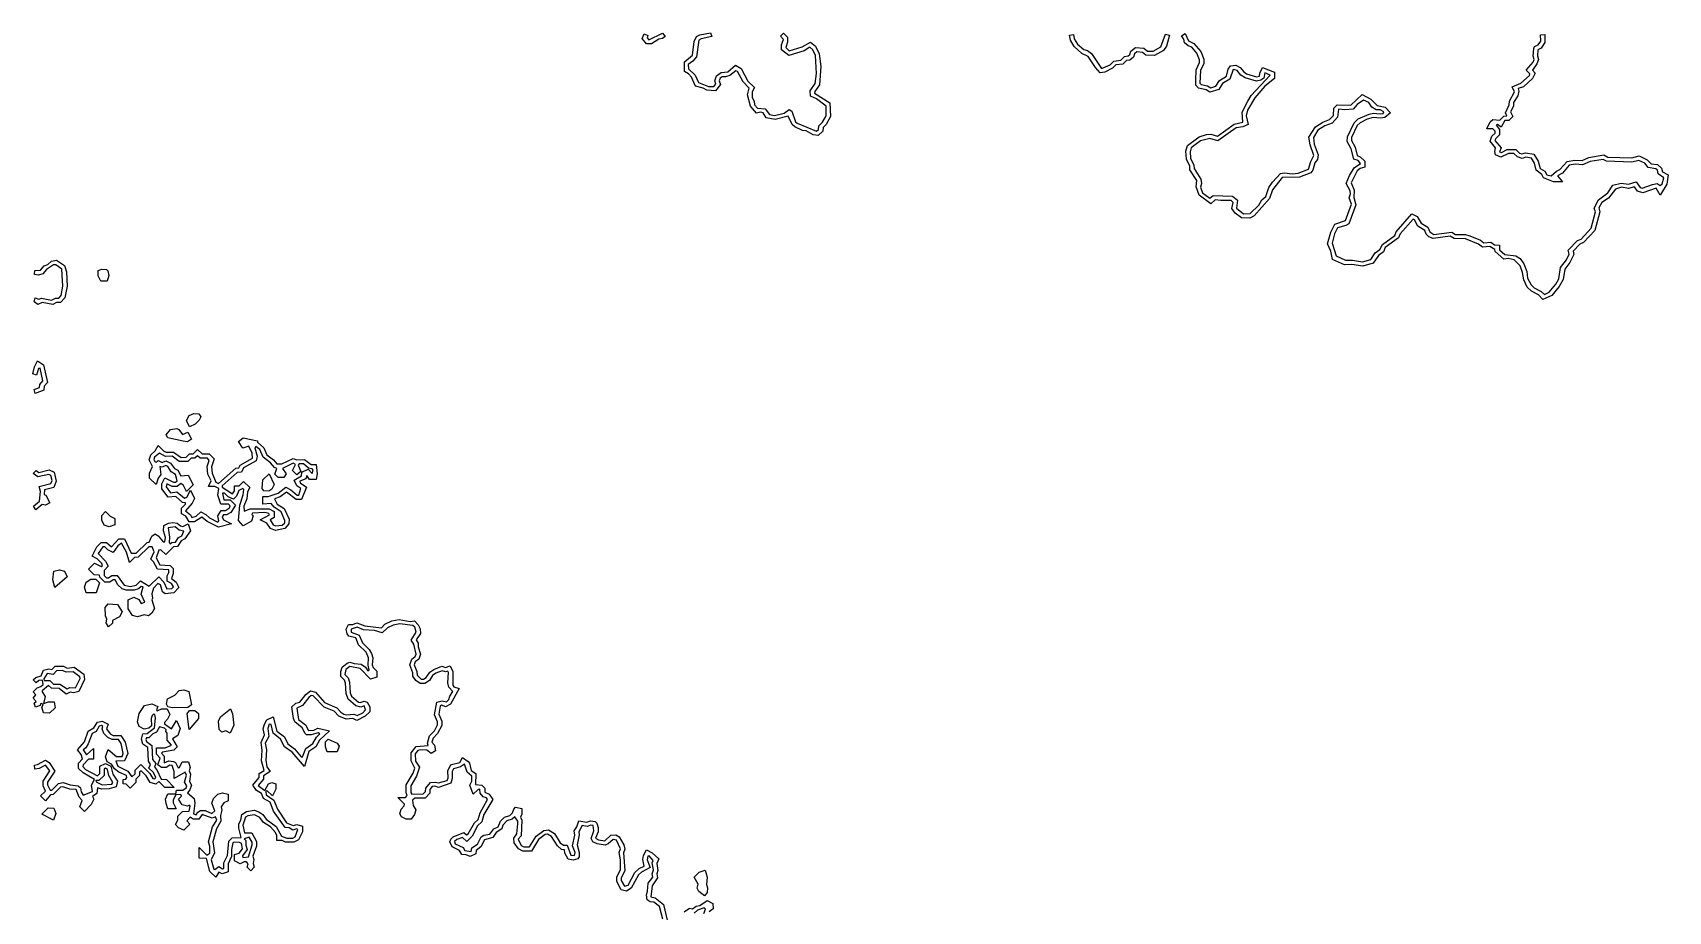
# Model space of a CAD drawing. Header units: metres. Extents: x 0 to 235, y 0 to 254.
# Drawn here: x -0.3 to 234.8, y 128 to 254.3 of the extents above; entities that cross this region are included whole.
import ezdxf

# ---------------------------------------------------------------- set-up
doc = ezdxf.new("R2010")
doc.units = ezdxf.units.M
doc.layers.add('contour_grooves', color=7, linetype='Continuous')

msp = doc.modelspace()

# ---------------------------------------------------------------- linework, layer by layer
at = {"layer": 'contour_grooves'}
for points in [[(87.31, 253.44), (87.58, 254.11), (88.13, 253.89), (88.02, 253.54), (88.26, 253.28), (90.26, 254.24), (90.62, 253.76), (90.22, 253.46), (89.69, 253.37), (88.67, 252.68), (87.92, 252.68), (87.31, 253.44)], [(93.38, 250.09), (94.56, 251.06), (94.78, 253.04), (95.12, 253.73), (95.6, 253.97), (97.13, 254.28), (97.32, 253.72), (95.81, 253.4), (95.47, 253.2), (95.12, 250.82), (94.6, 250.19), (93.94, 249.72), (93.95, 249.11), (94.94, 248.18), (95.39, 247.14), (96.87, 246.56), (97.63, 246.54), (97.89, 246.91), (97.75, 247.38), (97.99, 248.08), (98.66, 248.58), (99.63, 248.68), (100.75, 249.63), (101.53, 249.12), (102.51, 247.33), (103.44, 246.42), (103.11, 245.76), (103.11, 244.96), (103.4, 244.42), (103.46, 243.93), (103.91, 243.45), (105.01, 243.33), (105.6, 242.54), (106.33, 242.39), (107.73, 242.72), (108.44, 243.23), (108.81, 242.99), (109.37, 241.49), (109.59, 241.28), (112.38, 240.15), (112.68, 240.38), (112.7, 240.89), (113.24, 241.43), (113.76, 242.33), (113.78, 243.71), (112.37, 244.79), (111.53, 245.16), (111.47, 245.93), (112.18, 246.98), (112.38, 248.44), (112.21, 251), (111.85, 251.84), (111.4, 252.2), (110.59, 251.7), (108.39, 250.99), (107.36, 251.82), (107.36, 252.54), (107.61, 253.32), (107.19, 253.79), (107.61, 254.21), (108.21, 253.62), (108.21, 252.91), (107.96, 252.17), (108.45, 251.68), (110.3, 252.23), (111.53, 252.92), (112.21, 252.37), (112.77, 251.23), (112.98, 249.44), (112.79, 246.77), (112.11, 245.82), (112.1, 245.61), (114.27, 244.18), (114.37, 242.23), (113.77, 241.11), (113.32, 240.65), (113.3, 240.12), (112.59, 239.52), (111.89, 239.6), (110.89, 240.17), (110.38, 240.22), (109.27, 240.77), (108.88, 241.09), (108.3, 242.3), (106.41, 241.79), (105.16, 242.05), (104.71, 242.77), (104.34, 242.87), (103.73, 242.72), (102.87, 243.7), (102.46, 245.35), (102.67, 246.32), (101.85, 247.23), (101.03, 248.73), (100.79, 248.81), (99.91, 248.13), (99.29, 247.93), (98.83, 247.95), (98.52, 247.73), (98.4, 247.38), (98.57, 246.83), (97.84, 245.95), (96.59, 246), (96.09, 246.31), (94.98, 246.62), (94.41, 247.88), (93.98, 248.37), (93.38, 248.73), (93.38, 250.09)], [(148.73, 253.95), (149.32, 254.05), (149.43, 253.42), (149.89, 252.66), (150.78, 251.88), (151.31, 251.73), (151.92, 251.28), (153.35, 249.15), (154.56, 249.66), (155.11, 250.21), (156.11, 250.34), (156.64, 250.85), (157.18, 250.94), (157.4, 251.14), (157.53, 251.63), (158.22, 252.14), (159.44, 252.05), (159.96, 251.65), (160.76, 251.64), (161.87, 252.25), (162.55, 254.08), (163.12, 253.92), (162.66, 252.36), (162.23, 251.72), (160.95, 251.03), (159.72, 251.06), (159.21, 251.46), (158.39, 251.52), (158.06, 251.27), (157.93, 250.77), (157.41, 250.36), (156.91, 250.27), (156.41, 249.77), (155.41, 249.65), (154.92, 249.17), (153.82, 248.62), (153.15, 248.51), (152.45, 249.26), (151.44, 250.88), (150.53, 251.31), (149.41, 252.29), (148.86, 253.21), (148.73, 253.95)], [(164.84, 253.83), (165.34, 254.17), (165.83, 253.13), (166.61, 252.74), (167.62, 251.59), (168.02, 250.5), (168.02, 249.86), (167.56, 248.85), (167.49, 247.05), (167.66, 246.82), (168.58, 246.66), (169.07, 246.37), (169.79, 246.6), (170.3, 247.4), (171.32, 248.03), (171.54, 249.02), (171.88, 249.53), (172.62, 249.63), (173.28, 249.26), (173.77, 248.64), (174.18, 248.39), (175.61, 247.95), (176.05, 248.06), (176.07, 248.47), (176.47, 249.26), (178.2, 248.59), (178.2, 247.72), (176.83, 246.58), (175.36, 244.92), (174.33, 243.14), (174.13, 242.35), (174.43, 241.11), (173.66, 240.73), (172.71, 240.59), (170.04, 238.75), (168.93, 239.08), (167.58, 238.74), (166.23, 237.74), (166.07, 237.17), (166.13, 236.26), (166.62, 235.24), (166.65, 234.74), (167.61, 233.23), (167.7, 232.6), (167.58, 232.09), (167.85, 231.27), (168.92, 230.51), (169.38, 230.88), (172.15, 230.79), (172.86, 230.22), (172.76, 229.04), (173.73, 228.24), (174.71, 228.31), (175.94, 229.51), (176.39, 230.27), (176.94, 230.74), (177.38, 232.01), (177.91, 232.8), (179.05, 234.05), (179.66, 234.16), (180.75, 234.01), (181.61, 234.08), (183.1, 234.69), (183.42, 235.77), (183.87, 236.64), (183.31, 238.16), (183.13, 239.29), (184.09, 240.76), (185.13, 241.43), (186.1, 241.79), (186.66, 242.4), (186.71, 243.43), (187.19, 243.91), (189.19, 243.85), (190.81, 245.41), (192.07, 244.75), (192.98, 243.8), (194.1, 243.57), (194.89, 242.78), (194.07, 242.11), (193.45, 241.99), (192.37, 242.1), (191.53, 241.87), (190.53, 241.34), (190.09, 240.93), (189.29, 239.2), (189.27, 238.79), (189.79, 237.82), (190.09, 236.64), (190.53, 236.45), (191.18, 235.8), (191.18, 234.93), (190.51, 234.76), (190.09, 234.45), (189.21, 232.72), (189.65, 231.67), (189.6, 230.61), (189.88, 229.53), (188.89, 226.82), (188.46, 226.55), (187.26, 226.23), (186.83, 225.37), (186.48, 224.03), (187.07, 222.19), (188.39, 221.56), (189.39, 221.57), (190.84, 221.34), (192.03, 221.68), (192.69, 222.65), (193.36, 223.12), (193.74, 223.86), (195.49, 225.15), (195.71, 225.65), (197.94, 228.23), (198.72, 227.87), (199.26, 226.89), (200.24, 226.32), (200.54, 225.64), (201.11, 225.29), (203.7, 225.63), (204.22, 225.29), (205.67, 225.29), (206.26, 225.1), (207.82, 224.44), (208.28, 224.09), (209.3, 224.18), (209.83, 223.77), (210.52, 223.76), (210.54, 223.07), (211.29, 222.38), (212.89, 222.21), (213.49, 221.81), (214.06, 221.05), (214.45, 219.97), (214.57, 219.01), (215.08, 218.02), (215.5, 217.59), (216.51, 217.1), (216.99, 216.65), (217.69, 217), (218.63, 218.13), (219.07, 218.92), (219.33, 220.51), (220.16, 221.61), (220.57, 222.44), (220.4, 223.03), (221.76, 224.39), (222.29, 224.62), (223.7, 226.17), (224.32, 228.53), (224.15, 229.08), (224.75, 230.27), (226.1, 231.27), (226.84, 232.38), (228.01, 232.67), (229.08, 232.51), (230.18, 232.85), (230.77, 232.05), (231.07, 231.94), (232.54, 232.47), (233.19, 232.6), (233.65, 232.34), (233.91, 232.56), (234.16, 233.4), (233.36, 233.98), (233.25, 234.53), (233.02, 234.7), (231.93, 234.91), (231.43, 235.51), (230.58, 235.93), (229.58, 235.66), (225.94, 235.81), (225.42, 236.06), (223.58, 235.78), (222.46, 235.3), (221.47, 235.38), (220.56, 235.22), (219.58, 234.11), (218.87, 233.7), (219.6, 232.83), (218.29, 232.83), (216.87, 233.42), (216.62, 233.91), (215.8, 234.51), (215.55, 235.55), (215.14, 236.23), (214.31, 236.37), (213.79, 236.21), (213.12, 236.43), (212.6, 236.9), (211.84, 236.9), (210.71, 236.37), (209.97, 236.74), (209.85, 237.2), (209.97, 237.72), (209.19, 238.68), (209.46, 239.4), (209.91, 239.86), (209.92, 240.11), (209.57, 240.46), (208.72, 240.47), (209.21, 241.45), (209.59, 241.83), (210.58, 241.7), (211.15, 242.29), (211.6, 242.35), (211.42, 242.76), (211.95, 243.91), (211.96, 244.42), (212.7, 245.78), (212.37, 246.5), (213.6, 247.02), (214.85, 248.13), (214.9, 248.38), (214.38, 248.91), (215.38, 250.07), (215.51, 250.45), (215.39, 250.92), (215.49, 252.03), (215.58, 252.32), (216.1, 252.54), (216.46, 253.07), (216.44, 253.97), (217.04, 254.03), (217.07, 252.88), (216.55, 252.07), (216.07, 251.81), (216, 250.98), (216.14, 250.42), (215.93, 249.79), (215.29, 248.92), (215.68, 248.46), (215.29, 247.69), (213.97, 246.48), (213.24, 246.24), (213.34, 245.89), (213.17, 245.22), (212.57, 244.25), (212.56, 243.73), (212.1, 242.9), (212.48, 242.25), (211.87, 241.65), (211.29, 241.64), (210.8, 240.7), (210.23, 241.07), (210.04, 240.98), (210.52, 240.38), (210.52, 239.62), (209.99, 239.08), (209.88, 238.78), (210.78, 237.75), (210.52, 237.15), (210.82, 237.04), (211.66, 237.5), (212.89, 237.5), (213.43, 236.97), (213.75, 236.85), (214.28, 237.01), (215.47, 236.81), (216.1, 235.8), (216.38, 234.78), (217.07, 234.37), (217.35, 233.85), (217.96, 233.72), (218.71, 234.4), (219.2, 234.61), (220.28, 235.79), (221.39, 235.98), (222.44, 235.91), (223.36, 236.34), (225.54, 236.71), (226.09, 236.41), (229.54, 236.28), (230.61, 236.59), (231.77, 236.01), (232.32, 235.41), (233.23, 235.33), (233.83, 234.81), (233.95, 234.29), (234.8, 233.83), (234.6, 232.5), (233.64, 230.93), (233.05, 231.95), (231.12, 231.28), (230.39, 231.52), (229.94, 232.11), (229.06, 231.89), (228.07, 232.06), (227.19, 231.81), (226.2, 230.52), (225.23, 229.88), (224.83, 229.09), (224.96, 228.55), (224.24, 225.85), (222.61, 224.1), (222.09, 223.87), (221.13, 222.9), (221.24, 222.42), (220.65, 221.25), (219.91, 220.31), (219.69, 218.8), (219.13, 217.79), (218.05, 216.5), (216.79, 215.95), (216.16, 216.58), (215.13, 217.11), (214.54, 217.7), (214.02, 218.76), (213.86, 219.82), (213.51, 220.78), (212.67, 221.64), (211.78, 221.8), (211.16, 221.72), (209.93, 222.82), (209.87, 223.12), (209.14, 223.54), (208.1, 223.45), (207.53, 223.9), (205.64, 224.67), (204.03, 224.69), (203.47, 225.03), (201, 224.69), (200.38, 224.95), (200, 225.34), (199.82, 225.86), (198.8, 226.47), (198.34, 227.36), (198.12, 227.48), (196.24, 225.36), (196, 224.81), (194.13, 223.4), (193.89, 222.78), (193.16, 222.24), (192.38, 221.17), (190.91, 220.73), (189.3, 220.97), (188.27, 220.93), (186.55, 221.7), (186.3, 222.86), (185.84, 223.95), (186.28, 225.61), (186.85, 226.77), (188.42, 227.27), (189.26, 229.62), (188.92, 230.56), (189.11, 231.1), (189.06, 231.54), (188.51, 232.59), (188.98, 233.77), (189.64, 234.86), (190.56, 235.49), (190.21, 235.91), (189.62, 236.12), (189.23, 237.61), (188.64, 238.66), (188.7, 239.3), (189.63, 241.34), (190.21, 241.88), (191.82, 242.58), (192.41, 242.73), (193.41, 242.6), (193.82, 242.69), (193.9, 242.92), (193.39, 243.18), (192.83, 243.18), (192.19, 243.6), (191.74, 244.23), (190.98, 244.57), (190.08, 243.94), (189.5, 243.29), (188.29, 243.18), (187.42, 243.29), (187.27, 242.16), (186.49, 241.27), (185.44, 240.91), (184.44, 240.26), (183.79, 239.23), (183.9, 238.26), (184.5, 236.73), (184.37, 236.05), (184, 235.6), (183.72, 234.51), (183.43, 234.15), (181.81, 233.5), (179.28, 233.47), (177.92, 231.7), (177.46, 230.43), (175.3, 227.98), (174.66, 227.64), (173.44, 227.67), (172.56, 228.32), (172.06, 229.01), (172.26, 229.87), (171.97, 230.16), (170.49, 230.14), (169.66, 230.28), (169.03, 229.69), (167.35, 230.92), (166.95, 232.12), (167.03, 233.03), (166.05, 234.57), (166.02, 235.1), (165.55, 236.12), (165.47, 237.25), (165.68, 238.05), (167.35, 239.3), (168.43, 239.66), (169.03, 239.69), (170.03, 239.41), (172.41, 241.14), (173.66, 241.41), (173.53, 242.87), (174.38, 244.45), (174.86, 245.27), (177.57, 248.18), (176.81, 248.52), (176.67, 247.73), (176.23, 247.44), (175.6, 247.33), (173.97, 247.81), (173.38, 248.17), (172.82, 248.83), (172.28, 248.98), (171.76, 247.59), (170.75, 246.96), (170.22, 246.13), (168.93, 245.73), (168.39, 246.07), (167.3, 246.31), (166.89, 246.76), (166.88, 247.39), (166.95, 248.96), (167.42, 249.99), (167.42, 250.37), (167.05, 251.35), (166.3, 252.2), (165.79, 252.38), (165.26, 252.82), (165.15, 253.37), (164.84, 253.83)], [(-0.06, 215.59), (0.07, 216.17), (0.58, 215.97), (0.98, 216.14), (2.44, 215.83), (2.97, 216.12), (3.45, 216.14), (3.8, 216.51), (4.05, 217.85), (3.9, 220.29), (3.03, 220.93), (2.7, 220.89), (1.72, 220.26), (1.19, 219.63), (0.53, 219.45), (-0.04, 219.53), (0.04, 220.12), (0.83, 220.16), (1.35, 220.76), (1.89, 220.98), (2.4, 221.44), (3.12, 221.6), (4.3, 220.82), (4.57, 219.93), (4.67, 217.86), (4.35, 216.18), (3.69, 215.52), (3.14, 215.52), (2.61, 215.21), (1.08, 215.5), (0.45, 215.2), (-0.06, 215.59)], [(9.12, 219.32), (9.12, 220.1), (9.63, 220.3), (10.32, 220.26), (10.52, 220.03), (10.66, 219.37), (10.4, 218.58), (9.49, 218.58), (9.12, 219.32)], [(-0.28, 205.23), (-0.03, 206.25), (0.39, 207.1), (1.26, 206.52), (1.85, 204.02), (1.34, 203.49), (1.32, 202.91), (0.07, 202.43), (-0.07, 203.01), (0.67, 203.27), (0.72, 203.73), (1.19, 204.23), (0.79, 206.06), (0.54, 206.03), (0.28, 205.04), (-0.28, 205.23)], [(21.81, 198.52), (22.18, 199.26), (22.86, 199.53), (23.57, 199.49), (23.89, 199.06), (23.66, 198.59), (23.08, 198.02), (22.26, 197.61), (21.81, 198.52)], [(16.47, 192.89), (16.71, 193.59), (17.33, 194.15), (17.73, 194.95), (18.52, 194.17), (18.88, 194), (19.95, 193.97), (21.04, 193.22), (21.77, 193.24), (22.27, 193.73), (22.8, 193.75), (23.41, 194.36), (24.05, 193.74), (25.07, 193.73), (25.78, 193.01), (25.43, 191.86), (25.5, 190.96), (26.03, 189.69), (26.41, 189.5), (28.89, 191.69), (29.32, 191.71), (29.55, 192.11), (31.29, 193.12), (31.27, 193.86), (30.76, 194.85), (29.93, 194.57), (29.29, 195.53), (29.98, 196.05), (32.01, 195.61), (32.01, 195.4), (32.92, 194.59), (33.35, 193.58), (34.33, 192.89), (34.78, 192.3), (35.54, 192.29), (37.15, 193.07), (37.7, 192.89), (38.76, 192.93), (39.76, 192.21), (40.46, 192.2), (40.61, 190.85), (40.46, 190.07), (39.52, 190.07), (39.12, 190.65), (38.99, 190.16), (38.12, 189.79), (38.18, 189.55), (39.07, 188.95), (38.37, 187.2), (37.58, 187.16), (36.17, 188.22), (35.26, 187.56), (34.45, 187.25), (34.83, 186.52), (35.84, 185.89), (36.57, 184.33), (36.54, 183.67), (35.97, 182.99), (34.59, 182.74), (33.91, 183), (33.38, 183.78), (32.42, 184.26), (33.74, 184.95), (33.67, 185.16), (33.06, 185.32), (31.29, 185.21), (31.23, 185.04), (31.39, 184.85), (31.14, 184.08), (29.95, 183.38), (29.3, 184.16), (29.48, 186.37), (29.98, 187.84), (30.07, 188.62), (29.92, 188.75), (29.35, 188.49), (29.01, 187.65), (28.56, 187.21), (27.82, 187.58), (27.29, 188.1), (27, 188.09), (27.2, 187.15), (28.12, 187.11), (28.87, 186.36), (28.17, 185.29), (27.56, 184.98), (27.15, 184.96), (26.97, 184.7), (27.15, 184.26), (28.27, 183.7), (26.42, 183.19), (24.78, 184), (24.04, 184.63), (22.98, 183.96), (22.21, 183.96), (21.73, 184.76), (21.08, 185.1), (21.08, 185.92), (21.68, 186.52), (21.68, 186.71), (21.25, 186.76), (20.3, 187.61), (19.18, 187.53), (18.28, 188.72), (18.28, 189.43), (18.7, 190.27), (19.93, 189.66), (20.23, 189.67), (20.46, 189.88), (20.25, 190.77), (19.63, 191.17), (19.14, 191.92), (18.83, 192.06), (18.32, 191.82), (17.99, 191.92), (18.12, 190.79), (17.75, 190.23), (17.44, 189.31), (16.5, 190.25), (16.5, 190.95), (16.95, 191.91), (16.47, 192.89)], [(18.89, 196.48), (19.51, 197.24), (20.43, 197.38), (20.74, 197.22), (21.23, 196.54), (22.02, 196.88), (22.53, 195.87), (21.97, 195.49), (21.33, 195.55), (19.15, 196.06), (18.89, 196.48)], [(17.3, 192.59), (17.49, 192.52), (17.76, 192.77), (18.33, 192.51), (18.83, 192.74), (19.52, 192.4), (20.09, 191.62), (20.57, 191.37), (20.99, 190.57), (22.07, 190.67), (22.76, 189.3), (21.81, 188.34), (21.39, 189.17), (21, 189.46), (20.48, 189.05), (19.78, 189.05), (19, 189.41), (18.88, 189.02), (19.5, 188.15), (20.43, 188.28), (21.55, 187.36), (21.89, 187.49), (22.4, 188.5), (22.99, 187.32), (22.64, 186.63), (21.68, 185.55), (22.39, 184.95), (22.6, 184.58), (23.23, 184.76), (23.86, 185.39), (24.61, 185.02), (25.11, 184.53), (26.33, 183.94), (26.45, 184.09), (26.32, 184.84), (26.82, 185.58), (27.42, 185.59), (28.01, 185.98), (28.1, 186.26), (27.87, 186.5), (26.76, 186.51), (26.33, 187.8), (26.49, 188.75), (25.88, 189.05), (24.97, 189.05), (25.35, 189.87), (24.9, 190.81), (24.8, 191.94), (25.1, 192.79), (24.84, 193.1), (23.8, 193.13), (23.4, 193.45), (23.03, 193.13), (22.51, 193.11), (22.01, 192.62), (20.75, 192.62), (19.76, 193.39), (18.79, 193.37), (17.92, 193.83), (17.23, 193.26), (17.13, 192.94), (17.3, 192.59)], [(26.95, 189.16), (26.97, 188.94), (28.44, 187.98), (28.71, 188.4), (28.71, 189.15), (29.41, 189.16), (30.03, 189.78), (30.91, 188.9), (30.59, 188.27), (30.49, 187.25), (30.08, 186.24), (30.09, 185.52), (30.98, 185.84), (33.69, 185.83), (34.4, 185.47), (34.4, 184.59), (33.85, 184.23), (34.28, 183.52), (34.63, 183.38), (35.57, 183.48), (35.93, 183.81), (35.96, 184.18), (35.45, 185.4), (34.4, 186.08), (34.01, 186.62), (32.79, 186.51), (32.79, 187.62), (33.55, 187.62), (34.98, 188.1), (36.12, 188.94), (36.83, 188.58), (37.73, 187.79), (37.95, 187.79), (38.25, 188.74), (37.69, 189.15), (37.28, 189.97), (38.34, 190.59), (38.38, 191.1), (39.29, 191.52), (39.89, 190.91), (40.01, 191.38), (39.9, 191.59), (39.36, 191.66), (38.63, 192.31), (38, 192.31), (37.89, 192.12), (38.27, 191.21), (37.67, 190.71), (37.05, 191.33), (37.47, 192.21), (37.15, 192.42), (35.64, 191.65), (36.16, 190.88), (35.79, 190.33), (35, 190.33), (34.5, 190.82), (34.79, 191.64), (34.46, 191.76), (33.87, 192.44), (32.83, 193.26), (32.35, 194.37), (31.77, 194.79), (31.65, 194.61), (32, 193.43), (31.82, 192.73), (30.03, 191.71), (29.71, 191.09), (29.12, 191.07), (26.95, 189.16)], [(-0.21, 190.92), (0.21, 191.35), (0.61, 191.06), (2.06, 191.46), (2.78, 191.1), (3.1, 189.83), (2.74, 188.91), (1.41, 188.59), (1.37, 187.89), (1.61, 187.82), (2.18, 186.68), (1.56, 186.36), (1.09, 186.44), (0.17, 185.71), (-0.17, 186.21), (0.71, 186.95), (0.83, 188.34), (0.66, 189.04), (2.3, 189.46), (2.49, 189.93), (2.32, 190.63), (2.05, 190.79), (0.45, 190.45), (-0.21, 190.92)], [(32.68, 188.74), (32.81, 190.01), (33.68, 190.88), (34.44, 189.35), (34.08, 188.64), (33.67, 188.37), (32.93, 188.43), (32.68, 188.74)], [(7.72, 177.14), (8.59, 178.01), (9.54, 177.54), (9.77, 177.68), (9.67, 177.98), (8.99, 178.67), (8.25, 179.04), (8.92, 180.37), (9.55, 181), (10.3, 181), (11.06, 180.37), (12.09, 181.51), (12.91, 181.51), (13.85, 179.44), (14.6, 179.48), (16.16, 181), (16.45, 181.05), (16.82, 181.92), (17.31, 182.25), (17.75, 181.95), (18.48, 181.09), (18.69, 181.1), (18.79, 181.69), (18.53, 182.69), (18.54, 183.43), (19.25, 183.79), (19.85, 183.89), (20.5, 183.78), (20.97, 183.37), (21.3, 183.31), (22.06, 183.67), (22.39, 182.69), (21.6, 181.5), (21.07, 181.22), (20.52, 180.4), (19.95, 180.38), (18.83, 179.26), (18.15, 179.94), (17.85, 179.87), (17.45, 178.78), (17.98, 177.8), (19.49, 177.67), (19.9, 177.26), (19.9, 176.56), (19.65, 175.84), (20.35, 175.28), (20.73, 174.53), (19.98, 173.78), (18.77, 173.63), (18.39, 173.92), (18.07, 174.93), (17.71, 175.08), (17.06, 174.42), (16.85, 173.6), (16.94, 173), (16.83, 172.76), (17.24, 171.5), (16.85, 170.82), (16.35, 170.44), (15.73, 170.62), (14.8, 170.33), (14.07, 170.51), (13.44, 171.45), (13.44, 172.74), (14.25, 173.15), (14.99, 172.78), (15.29, 172.24), (15.84, 172.42), (15.29, 173.58), (15.57, 174.61), (15.3, 174.69), (14.92, 174.33), (14.32, 174.13), (13.16, 174.13), (12.56, 174.33), (11.97, 174.92), (11.56, 175.63), (11.28, 175.64), (10.78, 175.31), (10.06, 175.31), (9.37, 176), (9.32, 176.3), (8.53, 176.33), (7.72, 177.14)], [(9.63, 184.19), (9.63, 184.9), (10.18, 185.45), (10.86, 184.77), (11.5, 184.45), (11.5, 183.54), (10.69, 183.27), (9.97, 183.51), (9.63, 184.19)], [(19.32, 181.01), (19.46, 180.79), (19.73, 181), (20.22, 181.04), (20.66, 181.7), (21.16, 181.96), (21.44, 182.63), (20.76, 182.79), (20.17, 183.23), (19.19, 183.09), (19.39, 181.74), (19.32, 181.01)], [(9.12, 179.43), (10.17, 178.33), (10.55, 177.59), (9.97, 176.97), (9.98, 176.26), (10.31, 175.92), (10.61, 175.92), (11.11, 176.25), (11.86, 176.25), (12.87, 174.87), (13.75, 174.65), (14.59, 174.86), (15.21, 175.47), (16.46, 174.7), (17.82, 176.04), (18.57, 175.28), (18.97, 174.35), (19.71, 174.39), (19.95, 174.62), (19.68, 175.1), (19.04, 175.43), (19.04, 176.19), (19.29, 176.69), (19.26, 177.05), (17.67, 177.18), (17.08, 178.21), (16.69, 178.61), (17.15, 179.66), (16.87, 180.39), (16.39, 180.38), (14.89, 178.87), (14.36, 178.85), (13.61, 178.11), (13.2, 179.6), (12.48, 180.91), (11.94, 180.51), (11.3, 179.55), (10.51, 179.95), (10.06, 180.38), (9.79, 180.38), (9.12, 179.43)], [(2.62, 175.61), (2.75, 176.86), (3.56, 177.06), (4.28, 176.89), (4.69, 176.06), (2.89, 174.52), (2.62, 175.61)], [(7.15, 174.59), (7.38, 175.29), (8.05, 175.74), (8.78, 175.74), (9.33, 175.19), (8.86, 173.78), (7.42, 173.78), (7.15, 174.59)], [(10.14, 171.64), (10.54, 172.18), (11.88, 172.07), (12.56, 171.05), (12.2, 170.33), (11.16, 169.79), (11.2, 169.42), (10.63, 168.85), (10.27, 169.45), (10.37, 169.98), (10.19, 170.45), (10.14, 171.64)], [(-0.21, 158.6), (0.18, 159.08), (-0.21, 159.53), (0.35, 160.09), (0.89, 160.28), (1.23, 160.58), (1.14, 161.22), (0.58, 161.14), (0.21, 160.81), (-0.21, 161.23), (0.17, 161.61), (0.91, 161.84), (1.29, 162.63), (2.04, 162.81), (2.46, 162.74), (2.95, 163.21), (4.12, 163.2), (4.67, 162.93), (5.68, 163.06), (7.06, 162.07), (7.18, 161.31), (6.34, 159.58), (5.6, 159.4), (5.12, 159.5), (4.52, 159.21), (3.52, 160.02), (2.42, 160.04), (1.98, 160.42), (1.08, 159.69), (1.06, 159.51), (1.52, 158.86), (1.28, 157.86), (1.97, 158.1), (2.8, 158.1), (2.95, 157.22), (2.14, 156.48), (1.28, 156.5), (1.03, 157.33), (1.2, 157.67), (1.02, 157.87), (0.83, 157.81), (0.81, 157.58), (0.11, 157.32), (-0.09, 157.91), (0.2, 158.15), (-0.21, 158.6)], [(1.32, 161.41), (1.36, 161.17), (2.16, 161.15), (2.69, 160.65), (3.63, 160.64), (4.67, 159.97), (5.06, 160.15), (5.85, 160.09), (6.55, 161.42), (6.48, 161.68), (5.53, 162.39), (4.51, 162.33), (4.01, 162.57), (3.15, 162.54), (2.64, 162.04), (1.81, 162.14), (1.32, 161.41)], [(18.95, 157.75), (19.07, 158.5), (20.15, 159.05), (20.76, 159.74), (21.42, 159.8), (22.14, 159.56), (22.55, 157.67), (22.01, 157.26), (19.82, 157.24), (19.14, 157.36), (18.95, 157.75)], [(21.92, 156.35), (22.24, 156.82), (23.01, 156.82), (23.54, 156.42), (23.54, 155.67), (22.2, 154.12), (21.92, 156.35)], [(26.42, 155.32), (26.73, 155.94), (28.14, 157.07), (28.41, 156.34), (28.64, 154.72), (28.1, 153.59), (27.46, 153.9), (26.9, 153.72), (26.53, 154.09), (26.42, 155.32)], [(41.78, 152.32), (42.17, 152.71), (43.47, 152.17), (43.77, 151.73), (43.48, 150.88), (42.03, 150.88), (41.78, 151.64), (41.78, 152.32)], [(9.24, 146.76), (8.79, 146.79), (8.82, 146.6), (9.72, 146.15), (11.1, 146.27), (11.24, 146.48), (10.66, 147.52), (10.46, 148.38), (10.2, 148.53), (9.97, 148.39), (9.97, 147.49), (9.24, 146.76)], [(1.02, 141.93), (1.92, 142.83), (2.76, 142.82), (3.03, 142.02), (2.72, 141.08), (1.02, 141.93)], [(29.87, 135.95), (29.94, 135.7), (30.74, 135.8), (31.26, 137.54), (31.25, 137.91), (30.84, 138.65), (30.13, 138.38), (30.33, 138.13), (30.33, 137.49), (30.53, 136.88), (29.87, 135.95)], [(94.8, 132.89), (95.53, 133.62), (96.37, 133.9), (96.67, 132.88), (96.58, 131.85), (96.7, 131.35), (96.67, 130.7), (96.27, 130.22), (95.45, 130.81), (95.2, 131.3), (95.36, 131.88), (94.8, 132.89)]]:
    msp.add_lwpolyline(points, close=True, dxfattribs=at)
for points in [[(90.27, 126.83), (89.81, 128.65), (89.01, 129.31), (88.48, 129.33), (88.04, 129.63), (87.92, 130.33), (88.1, 130.87), (88.16, 132), (88.86, 132.9), (88.77, 133.37), (88.94, 133.92), (88.76, 134.92), (88.9, 135.3), (88.34, 135.94), (88.13, 135.89), (88.03, 135.39), (88.45, 134.28), (87.2, 133.6), (86.81, 133.22), (85.75, 131.29), (85.04, 130.88), (84.29, 131.07), (83.69, 132.27), (83.69, 132.94), (84.2, 133.93), (84.2, 135.39), (84.02, 136.43), (84.18, 136.95), (83.63, 138.21), (83.14, 138.32), (82.45, 137.68), (82, 137.49), (80.84, 137.66), (80.2, 137.97), (79.98, 138.42), (80.38, 139.55), (80.28, 140.29), (79.95, 140.35), (79.43, 140.18), (78.69, 140.31), (78.21, 139.41), (78.27, 138.96), (77.95, 137.53), (78.28, 136.44), (78.25, 135.82), (78.08, 135.52), (77.38, 135.35), (76.68, 135.47), (76.2, 136.34), (76.15, 136.83), (75.72, 136.88), (75.13, 137.38), (74.28, 138.72), (73.73, 139.05), (73.39, 139), (72.4, 138.28), (71.42, 136.63), (70.17, 136.63), (69.53, 136.95), (68.94, 137.84), (68.85, 138.51), (69.31, 139.12), (69.44, 140.53), (69.43, 140.95), (69.02, 141.58), (68.62, 141.24), (67.84, 140.97), (67.31, 140.38), (67.15, 139.82), (66.33, 139.28), (65.87, 138.6), (64.63, 138.25), (64.13, 137.26), (63.44, 136.72), (63.42, 136.23), (62.61, 135.83), (62.04, 136.11), (61.41, 136.12), (61.08, 136.73), (60.02, 137.22), (59.66, 137.94), (59.8, 138.36), (60.14, 138.7), (61.67, 139.3), (62.06, 138.95), (62.32, 139.1), (63.23, 140.69), (63.73, 141.15), (64.02, 142.15), (65.1, 144.05), (64.95, 144.3), (64.47, 144.42), (64.03, 144.98), (63.98, 145.52), (63.72, 145.5), (63.04, 144.82), (62.55, 146.12), (62.82, 146.68), (62.81, 147.38), (62.17, 147.99), (61.79, 149.14), (61.19, 148.73), (60.18, 148.47), (59.99, 148.08), (60.02, 147.06), (59.8, 146.38), (58.05, 145.76), (57.5, 145.95), (57.14, 145.9), (56.81, 145.48), (56.8, 144.95), (56.12, 144.26), (54.62, 144.26), (54.3, 143.97), (54.39, 143.19), (54.79, 142.58), (54.61, 141.88), (54.11, 141.21), (53.38, 141.21), (52.71, 141.54), (52.49, 141.98), (52.67, 142.68), (53.12, 143.14), (53.14, 143.39), (52.21, 144.35), (53.29, 144.35), (53.55, 144.6), (53.39, 145.02), (53.38, 146.17), (54.41, 147.85), (54.64, 148.54), (54.1, 149.61), (54.09, 150.75), (54.85, 151.65), (56.54, 151.81), (56.44, 152.14), (56.76, 153.21), (57.46, 153.93), (57.89, 154.78), (57.89, 155.22), (57.46, 156.22), (57.78, 158.04), (58.57, 158.24), (59.17, 158.07), (59.52, 158.42), (59.66, 158.92), (60.08, 159.56), (59.53, 160.22), (59.4, 160.83), (59.5, 162.31), (59.38, 162.48), (59.05, 162.4), (58.55, 162.55), (57.66, 162.21), (57.2, 161.88), (56.73, 161.15), (56.08, 160.72), (55.39, 160.72), (54.76, 161.14), (54.34, 161.77), (54.33, 162.28), (53.93, 163.41), (54.23, 164.23), (54.7, 164.59), (54.82, 164.93), (54.5, 166.36), (54.12, 166.94), (54.83, 168.09), (54.62, 168.81), (54.35, 169.07), (52.46, 169.31), (51.51, 169.13), (50.72, 168.75), (49.92, 168.01), (48.85, 168.35), (47.25, 168.45), (46.36, 168.81), (45.47, 168.54), (45.51, 168.12), (46.66, 167.66), (47.11, 166.59), (48.09, 165.61), (48.42, 165.04), (48.58, 164.43), (48.53, 163.42), (48.64, 163.03), (49.17, 162.5), (49.17, 161.65), (48.28, 161.36), (46.78, 162.9), (45.32, 163.15), (44.72, 162.73), (44.59, 162.02), (45.06, 161.52), (45.25, 160.93), (45.35, 159.37), (45.54, 158.89), (46.52, 158.05), (46.79, 157.97), (47.34, 158.2), (47.81, 158.04), (48.15, 157.36), (48.15, 156.65), (47.52, 156.02), (46.32, 155.42), (45.74, 155.7), (44.77, 155.58), (43.73, 156.02), (43.06, 156.74), (41.59, 157.32), (40.03, 158.93), (39.75, 158.98), (39.41, 158.73), (38.48, 157.55), (37.68, 157.2), (37.91, 155.56), (38.93, 154.77), (39.36, 153.96), (40.11, 154.01), (40.69, 154.3), (42.35, 153.91), (40.94, 152.6), (40.43, 151.64), (39.42, 150.95), (38.8, 148.77), (36.99, 150.83), (35.92, 151.64), (35.35, 152.73), (34.26, 153.57), (33.98, 154.84), (33.72, 154.87), (33.49, 154.26), (33.64, 153.11), (33.14, 152.15), (33.32, 151.2), (33.2, 149.69), (33.38, 148.74), (33.83, 148.05), (32.91, 147.43), (32.88, 146.98), (32.13, 146.04), (33.09, 145.36), (33.63, 146.32), (34.1, 146.51), (34.66, 146.29), (34.66, 145.51), (34.19, 144.56), (33.37, 145.33), (33.2, 145.2), (33.29, 144.71), (34.37, 143.96), (34.89, 142.66), (36.21, 140.67), (37.17, 140.33), (37.67, 140.47), (38.48, 140.2), (38.48, 139.38), (37.91, 138.24), (37.23, 137.9), (36.07, 137.9), (35.55, 138.15), (34.82, 138.15), (34.82, 138.88), (34.61, 139.3), (33.9, 140.14), (32.89, 140.76), (32.34, 141.48), (31.57, 141.86), (30.63, 141.71), (30.32, 141.5), (29.94, 140.37), (30.14, 139.27), (31.22, 139.26), (31.86, 138), (31.86, 137.36), (31.37, 135.9), (31.49, 135.4), (31.38, 134.87), (31.56, 134.3), (31.05, 133.79), (30.54, 134.3), (30.68, 134.78), (30.44, 135.07), (30.1, 135.09), (29.52, 134.81), (28.71, 135.21), (28.71, 136.14), (29.38, 136.32), (29.85, 136.95), (29.72, 137.72), (29.46, 137.89), (28.66, 137.93), (28.5, 137.8), (28.3, 136.87), (28.3, 135.84), (27.79, 134.81), (27.79, 133.66), (26.93, 133.37), (26.46, 133.61), (26.04, 132.86), (25.19, 133.71), (24.71, 135.55), (23.62, 135.61), (23.62, 137.14), (24.74, 136.03), (25.19, 136.34), (25.16, 137.35), (24.97, 137.94), (25.56, 140.11), (26.16, 141.08), (25.99, 141.56), (25.5, 141.35), (24.06, 141.89), (23.6, 141.21), (22.78, 141.21), (22.34, 141.52), (21.87, 141), (22.31, 140.49), (21.44, 139.62), (20.69, 139.99), (20.25, 140.43), (20.56, 141.06), (20.57, 141.63), (21.25, 142.32), (22.22, 142.35), (22.35, 143.11), (22.23, 143.24), (21.95, 143.09), (21.19, 143.28), (20.65, 144.09), (21.1, 144.55), (20.99, 144.77), (20.3, 144.74), (19.9, 143.99), (19.91, 143.59), (20.34, 142.73), (19.13, 142.73), (18.88, 143.47), (18.78, 144.1), (19.16, 144.86), (20.27, 144.87), (20.36, 145.37), (21.3, 145.38), (21.78, 145.73), (21.88, 146.02), (21.55, 146.56), (21.8, 147.53), (21.61, 147.96), (20.06, 147.05), (20.06, 148.09), (19.77, 148.93), (19.42, 148.99), (18.92, 148.67), (18.23, 148.67), (17.68, 149.04), (18.02, 149.99), (17.52, 150.55), (17.52, 151.48), (18.76, 151.48), (19.65, 151.85), (19.04, 152.58), (19.04, 153.57), (18.84, 153.81), (18.91, 154.06), (18.64, 154.32), (17.92, 154.5), (17.51, 153.75), (16.97, 153.47), (16.41, 152.91), (16.05, 152.89), (15.97, 152.68), (16.06, 152.4), (16.84, 151.81), (16.91, 149.8), (17.42, 149.2), (17.2, 148.68), (17.55, 148.3), (18.2, 146.97), (18.96, 146.9), (20.07, 145.79), (18.71, 145.79), (17.84, 146.62), (17.39, 146.25), (16.61, 146.51), (16.04, 147.44), (15.29, 148.15), (15.07, 147.98), (15.06, 147.49), (14.56, 146.98), (14.55, 146.47), (13.74, 145.66), (13.13, 146.27), (12.73, 146.3), (12.73, 146.9), (13.11, 146.95), (13.25, 147.19), (13.19, 147.48), (12.08, 147.98), (11.47, 148.44), (11.04, 149.13), (10.44, 149.44), (10.2, 150.16), (10.56, 151.22), (11.75, 150.22), (12.58, 150.24), (12.74, 150.68), (12.44, 152.08), (12.06, 152.65), (11.13, 152.66), (10.51, 152.97), (9.92, 153.56), (9.69, 154.23), (9.78, 154.55), (9.61, 154.67), (9.28, 154.58), (8.84, 153.82), (8.27, 153.56), (7.7, 152.06), (7.35, 151.48), (6.98, 151.2), (7.47, 150.46), (8.44, 151.39), (8.44, 149.86), (7.74, 149.84), (6.95, 149.05), (6.92, 148.79), (7.31, 148.37), (9.04, 147.47), (9.37, 147.77), (9.37, 148.82), (10.18, 149.22), (10.93, 148.85), (11.24, 147.69), (11.91, 146.66), (11.71, 145.87), (10.71, 145.58), (9.62, 145.52), (9.01, 145.73), (8.95, 144.91), (8.31, 144.46), (8.51, 144.11), (8.12, 143.34), (7.17, 142.31), (6.51, 142.97), (6.82, 143.89), (6.37, 144.39), (5.94, 145.48), (5.06, 145.53), (4.06, 145.87), (3.73, 145.81), (2.67, 144.77), (2.25, 144.73), (1.53, 143.88), (0.85, 144.56), (1.54, 145.27), (1.23, 146.02), (1.23, 146.67), (2.19, 148.15), (1.54, 148.99), (0.62, 148.49), (0.04, 148.41), (-0.04, 149), (0.4, 149.07), (1.55, 149.68), (2.08, 149.36), (2.88, 148.12), (1.83, 146.53), (1.84, 146.14), (2.23, 145.4), (2.45, 145.4), (3.42, 146.36), (4.1, 146.5), (5.11, 146.14), (6.25, 146.02), (6.6, 145.73), (6.66, 145.16), (6.95, 144.67), (8.32, 145.22), (8.15, 146.13), (8.62, 146.91), (6.95, 147.88), (6.32, 148.51), (6.32, 149.27), (6.89, 149.9), (6.69, 150.5), (6.17, 151.18), (7.16, 152.32), (7.7, 153.89), (8.48, 154.33), (9.01, 155.16), (9.71, 155.31), (10.55, 154.89), (10.34, 154.2), (10.85, 153.48), (11.28, 153.26), (12.36, 153.26), (13.01, 152.31), (13.38, 150.67), (12.89, 149.61), (11.66, 149.55), (11.95, 148.83), (13.41, 148.12), (13.98, 147.31), (14.44, 147.73), (14.46, 148.25), (15.27, 149.06), (16.53, 147.79), (16.96, 147.05), (17.28, 147), (17.42, 147.22), (17.07, 147.92), (16.43, 148.57), (16.65, 149.07), (16.34, 149.54), (16.24, 151.54), (15.52, 151.99), (15.34, 152.71), (15.55, 153.51), (16.17, 153.53), (17.2, 154.36), (17.38, 155.73), (17.25, 156.25), (17.06, 156.33), (16.89, 156.11), (16.72, 155.68), (16.77, 154.63), (16.43, 154.29), (15.73, 154.18), (15.03, 154.53), (14.8, 155.21), (15, 156.4), (15.76, 157.55), (16.82, 157.8), (17.72, 157.44), (17.49, 156.96), (17.58, 156.79), (18.25, 157.08), (19.02, 157.08), (19.42, 156.27), (19.08, 155.58), (18.64, 155.14), (18.68, 154.95), (19.65, 154.22), (20.36, 155.41), (20.93, 154.27), (20.58, 153.25), (19.79, 152.78), (20.47, 151.63), (19.98, 151.13), (18.35, 150.87), (18.25, 150.7), (18.62, 150.28), (18.62, 149.33), (19.27, 149.62), (19.95, 149.53), (20.26, 149.35), (20.63, 148.58), (20.8, 148.63), (21.19, 149.44), (22.1, 149.44), (22.37, 148.63), (22.22, 148.16), (22.41, 147.67), (22.24, 146.64), (22.56, 146.13), (22.32, 145.42), (21.94, 144.99), (22.93, 144.2), (23.04, 143.54), (22.83, 142.01), (23.2, 141.82), (23.44, 142.22), (23.84, 142.49), (24.52, 142.49), (25.45, 142.04), (25.91, 142.41), (25.47, 143.54), (25.7, 144.21), (26.32, 144.83), (26.98, 145), (27.79, 144.8), (27.79, 143.87), (27.18, 143.56), (26.81, 142.99), (26.91, 142.53), (26.72, 141.75), (26.77, 140.91), (26.11, 139.83), (25.61, 137.98), (25.84, 136.37), (25.36, 135.38), (25.74, 134.02), (25.91, 134), (26.47, 134.4), (26.98, 134.06), (27.17, 134.13), (27.19, 134.96), (27.69, 135.99), (27.91, 138.08), (28.39, 138.56), (29.69, 138.58), (29.32, 139.94), (29.35, 140.57), (29.63, 141.09), (29.79, 141.87), (30.45, 142.32), (31.56, 142.5), (32.2, 142.29), (32.8, 141.89), (33.28, 141.24), (34.73, 140.16), (35.48, 138.79), (36.22, 138.5), (37.12, 138.51), (37.43, 138.7), (37.84, 139.75), (37.65, 139.82), (37.12, 139.65), (36.56, 139.98), (36.01, 140.03), (34.34, 142.38), (33.83, 143.65), (32.89, 144.19), (32.62, 144.91), (31.86, 145.35), (31.37, 146.09), (32.26, 147.22), (32.28, 147.8), (32.96, 148.2), (32.6, 149.61), (32.7, 151.16), (32.53, 152.23), (33.04, 153.34), (32.86, 154.22), (33.03, 154.86), (33.38, 155.48), (34.27, 155.92), (34.8, 153.89), (35.89, 153.04), (36.37, 152.07), (37.35, 151.31), (38.32, 150.18), (38.51, 150.17), (38.96, 151.38), (39.99, 152.08), (40.49, 153.01), (40.98, 153.5), (40.75, 153.65), (39.72, 153.34), (39.08, 153.35), (38.87, 153.53), (38.44, 154.37), (37.41, 155.21), (37.2, 155.7), (36.97, 157.39), (37.52, 157.88), (38.13, 158.05), (38.98, 159.16), (39.63, 159.65), (40.38, 159.46), (41.66, 158), (43.45, 157.23), (43.99, 156.59), (44.42, 156.32), (44.83, 156.2), (45.87, 156.32), (46.34, 156.11), (47.15, 156.51), (47.54, 156.92), (47.37, 157.52), (46.87, 157.3), (46.16, 157.53), (45.06, 158.49), (44.75, 159.27), (44.67, 160.79), (44.52, 161.2), (43.98, 161.74), (43.98, 162.43), (44.19, 163.05), (44.92, 163.67), (45.3, 163.78), (45.91, 163.58), (46.92, 163.52), (47.57, 163.09), (47.86, 162.56), (48.09, 162.67), (47.93, 163.36), (47.96, 164.41), (47.62, 165.23), (46.56, 166.3), (46.18, 167.27), (45.14, 167.55), (44.91, 167.85), (44.79, 168.53), (45.11, 169.19), (45.74, 169.21), (46.3, 169.46), (47.44, 169.03), (49.83, 168.74), (50.33, 169.24), (51.32, 169.71), (52.41, 169.92), (53.99, 169.66), (54.58, 169.71), (55.13, 169.16), (55.4, 168.57), (55.45, 167.9), (54.83, 167), (55.1, 166.54), (55.11, 165.98), (55.46, 164.92), (55.23, 164.23), (54.7, 163.83), (54.56, 163.4), (54.93, 162.47), (54.96, 161.92), (55.54, 161.34), (55.9, 161.33), (56.28, 161.58), (56.81, 162.35), (57.38, 162.75), (58.51, 163.21), (59.05, 163.04), (59.71, 163.25), (60.12, 162.43), (60.09, 160.47), (60.26, 160.25), (61, 160.01), (59.76, 157.74), (59.05, 157.37), (58.51, 157.59), (58.26, 157.47), (58.09, 156.33), (58.5, 155.3), (58.5, 154.69), (57.92, 153.54), (57.26, 152.86), (57.09, 152.3), (57.46, 151.86), (57.59, 151.04), (57.01, 150.65), (56.34, 151.14), (55.52, 151.17), (55.07, 151.07), (54.71, 150.61), (54.74, 149.55), (55.3, 148.69), (54.88, 147.41), (54.04, 146.02), (54.04, 145.07), (54.23, 144.83), (55.85, 144.87), (56.19, 145.2), (56.2, 145.68), (56.89, 146.48), (57.55, 146.56), (58.02, 146.43), (59.27, 146.79), (59.42, 147.16), (59.38, 148.18), (59.66, 148.8), (59.91, 149.08), (61.09, 149.36), (61.47, 150.09), (62.31, 149.53), (62.52, 149.25), (62.72, 148.24), (63.42, 147.8), (63.34, 146.19), (64.26, 146.13), (64.7, 145.69), (64.69, 145.11), (65.34, 144.82), (65.85, 144.05), (64.57, 141.89), (64.28, 140.84), (63.66, 140.26), (62.87, 138.8), (62.1, 138.03), (61.5, 138.59), (60.69, 138.3), (60.32, 138.02), (60.44, 137.66), (61.57, 137.13), (61.81, 136.73), (62.75, 136.57), (62.82, 137.11), (63.63, 137.61), (64.16, 138.66), (64.55, 138.92), (65.44, 139.07), (66, 139.81), (66.6, 140.12), (66.96, 140.93), (67.53, 141.51), (68.29, 141.77), (68.68, 142.15), (68.86, 142.68), (69.13, 142.95), (70.04, 142.77), (70.04, 141.95), (69.83, 141.51), (70.04, 141.07), (69.9, 138.83), (69.48, 138.34), (69.93, 137.43), (70.31, 137.23), (71.11, 137.25), (72.08, 138.8), (73.19, 139.59), (73.87, 139.68), (74.7, 139.18), (75.55, 137.82), (75.99, 137.49), (76.54, 137.48), (77.04, 136.04), (77.58, 136.02), (77.68, 136.41), (77.31, 137.39), (77.66, 138.94), (77.56, 139.54), (77.93, 140.1), (78.19, 140.99), (79.38, 140.8), (79.88, 140.96), (80.56, 140.9), (80.82, 140.64), (80.98, 140.01), (80.98, 139.4), (80.63, 138.5), (81.02, 138.24), (81.94, 138.12), (82.81, 138.91), (83.55, 138.96), (84, 138.69), (84.68, 137.53), (84.81, 136.91), (84.64, 136.39), (84.8, 133.82), (84.29, 132.72), (84.3, 132.4), (84.76, 131.57), (85.28, 131.71), (86.27, 133.53), (86.88, 134.13), (87.61, 134.46), (87.42, 135.4), (87.52, 136), (87.93, 136.82), (88.77, 136.39), (89.72, 135.5), (89.41, 134.85), (89.55, 133.84), (89.4, 133.34), (89.53, 132.79), (88.73, 131.64), (88.58, 130.04), (89.17, 129.93), (90.37, 128.93), (90.93, 126.69)], [(93.36, 127.92), (94.1, 128.42), (94.55, 128.35), (95.07, 128.73), (95.62, 128.83), (96.68, 129.51), (97.48, 129.11), (97.5, 128.33), (96.93, 127.91)], [(96.19, 127.65), (96.4, 128.3), (96.21, 128.45), (95.29, 128.15), (94.78, 127.7)]]:
    msp.add_lwpolyline(points, dxfattribs=at)

doc.saveas('drawing.dxf')
